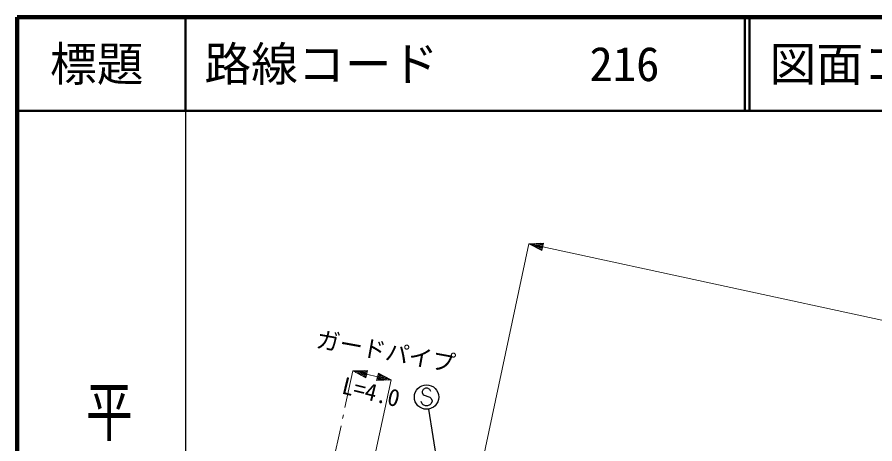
# Model space of a CAD drawing. Units: millimetres, scale not verified. Extents: x 40000 to 680000, y 20000 to 380000.
# Drawn here: x 40000 to 131637, y 334419 to 380000 of the extents above; entities that cross this region are included whole.
import ezdxf
from ezdxf.enums import TextEntityAlignment as Align

# ---------------------------------------------------------------- set-up
doc = ezdxf.new("R2010")
doc.units = ezdxf.units.MM
doc.header["$LTSCALE"] = 1000
for name, color, linetype, lineweight in [('M-BGD-HTXT', 7, 'Continuous', 13), ('M-STR-HTXT', 7, 'Continuous', 13), ('M-STR-STRC', 7, 'Continuous', 25), ('M-TTL', 7, 'Continuous', 13), ('M-TTL-BAND', 7, 'Continuous', 25), ('M-TTL-LINE', 7, 'Continuous', 50)]:
    doc.layers.add(name, color=color, linetype=linetype, lineweight=lineweight)
doc.layers.add('M-TTL-TXT', color=7, linetype='Continuous')
doc.styles.add('@ＭＳ ゴシック', font='')
doc.styles.add('ＭＳ ゴシック', font='')
doc.styles.get('@ＭＳ ゴシック').set_extended_font_data('@MS Gothic')
doc.styles.get('ＭＳ ゴシック').set_extended_font_data('MS Gothic')

msp = doc.modelspace()

# ---------------------------------------------------------------- linework, layer by layer
at = {"layer": 'M-BGD-HTXT'}
for p, q in [((75877, 342202), (75026, 338284)), ((74856, 337502), (74771, 337111)), ((74601, 336329), (73540, 331443))]:
    msp.add_line(p, q, dxfattribs=at)
at = {"layer": 'M-STR-HTXT'}
for p, q in [((87154, 320564), (94683, 355786)), ((94683, 355786), (96234, 355862)), ((94683, 355786), (96064, 355076)), ((94683, 355786), (96149, 355469)), ((96132, 355390), (94959, 355644)), ((96166, 355547), (94993, 355801)), ((95303, 355816), (96183, 355626)), ((96200, 355704), (95613, 355831)), ((95924, 355846), (96217, 355783)), ((96064, 355076), (96234, 355862)), ((95235, 355502), (96115, 355312)), ((96098, 355233), (95511, 355360)), ((95788, 355218), (96081, 355154)), ((96149, 355469), (192211, 334666)), ((75877, 342202), (77430, 342251)), ((75877, 342202), (77246, 341468)), ((75877, 342202), (77338, 341859)), ((77319, 341781), (76151, 342055)), ((77356, 341938), (76188, 342212)), ((76425, 341908), (77301, 341703)), ((76498, 342222), (77374, 342016)), ((77393, 342094), (76809, 342231)), ((77119, 342241), (77411, 342173)), ((77246, 341468), (77430, 342251)), ((77338, 341859), (78499, 341587)), ((78591, 341978), (78408, 341196)), ((78554, 341822), (79139, 341685)), ((78865, 341832), (78573, 341900)), ((79960, 341244), (78591, 341978)), ((79960, 341244), (75991, 322854)), ((77283, 341625), (76699, 341762)), ((76972, 341615), (77264, 341546)), ((79960, 341244), (78408, 341196)), ((78718, 341205), (78426, 341274)), ((78444, 341352), (79028, 341215)), ((79339, 341225), (78463, 341430)), ((78481, 341509), (79649, 341235)), ((79960, 341244), (78499, 341587)), ((78518, 341665), (79686, 341391)), ((79412, 341538), (78536, 341744))]:
    msp.add_line(p, q, dxfattribs=at)
at = {"layer": 'M-STR-STRC'}
for p, q in [((83384, 340241), (83266, 340005)), ((83266, 340005), (83266, 339887)), ((83620, 340359), (83384, 340241)), ((83857, 340359), (83620, 340359)), ((84093, 340241), (83857, 340359)), ((84211, 340005), (84093, 340241)), ((83266, 339887), (83384, 339650)), ((83384, 339650), (84093, 339414)), ((84093, 339414), (84211, 339296)), ((84211, 339296), (84330, 339059)), ((84330, 339059), (84330, 338941)), ((83266, 338705), (83148, 338941)), ((83384, 338587), (83266, 338705)), ((83620, 338468), (83384, 338587)), ((83857, 338468), (83620, 338468)), ((84093, 338587), (83857, 338468)), ((84211, 338705), (84093, 338587)), ((84330, 338941), (84211, 338705)), ((83959, 338133), (88207, 311418))]:
    msp.add_line(p, q, dxfattribs=at)
msp.add_circle((83739, 339414), 1300, dxfattribs=at)
at = {"layer": 'M-TTL', "color": 2, "lineweight": 140}
for p, q in [((40000, 380000), (40000, 20000)), ((680000, 380000), (40000, 380000))]:
    msp.add_line(p, q, dxfattribs=at)
at = {"layer": 'M-TTL-BAND'}
msp.add_line((58000, 370000), (58000, 20000), dxfattribs=at)
at = {"layer": 'M-TTL-LINE'}
for p, q in [((58000, 380000), (58000, 370000)), ((117750, 380000), (117750, 370000)), ((118250, 380000), (118250, 370000)), ((40000, 370000), (680000, 370000))]:
    msp.add_line(p, q, dxfattribs=at)

# ---------------------------------------------------------------- texts
at = {"layer": 'M-STR-HTXT', "style": 'ＭＳ ゴシック'}
for s, rotation, p in [('ガードパイプ', 349.724, (79127, 342870)), ('L=4.0', 346.159, (77463, 338542))]:
    msp.add_text(s, height=1833, rotation=rotation, dxfattribs=at).set_placement(p, align=Align.BOTTOM_CENTER)
at = {"layer": 'M-TTL-BAND', "style": '@ＭＳ ゴシック', "width": 1.4}
msp.add_text('平  面  図', height=3666, rotation=270, dxfattribs=at).set_placement((49777, 306475), align=Align.MIDDLE_RIGHT)
at = {"layer": 'M-TTL-TXT', "style": 'ＭＳ ゴシック'}
msp.add_text('標題', height=3666, dxfattribs=at).set_placement((48500, 375000), align=Align.MIDDLE_CENTER)
for s, p in [('路線コード', (60000, 375000)), ('216', (101142, 375000)), ('図面コード', (120380, 375000))]:
    msp.add_text(s, height=3666, dxfattribs=at).set_placement(p, align=Align.MIDDLE_LEFT)

doc.saveas('drawing.dxf')
